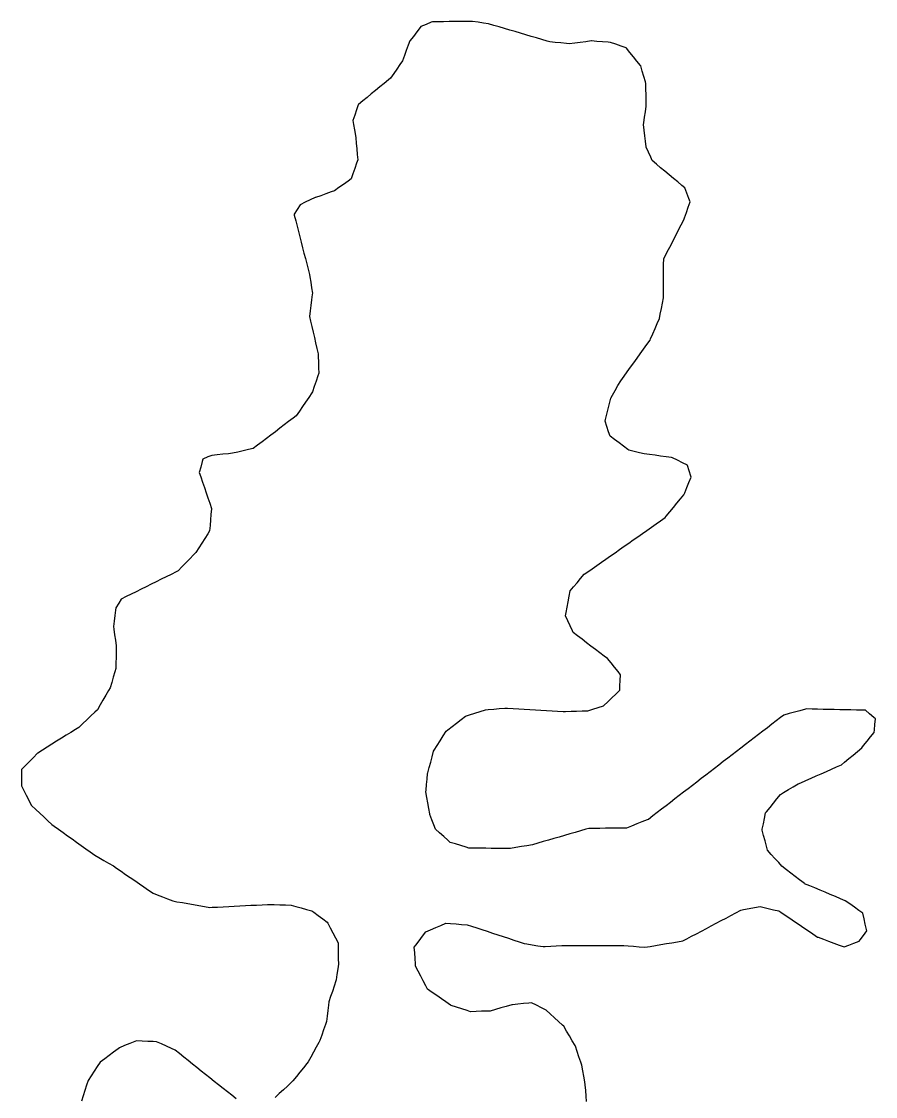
# Model space of a CAD drawing. Header units: millimetres. Extents: x 165 to 2352, y 1753 to 3323.
# Drawn here: x 2198.4 to 2351.8, y 2382 to 2575.2 of the extents above; entities that cross this region are included whole.
import ezdxf

# ---------------------------------------------------------------- set-up
doc = ezdxf.new("R2010")
doc.units = ezdxf.units.MM
doc.layers.add('ALL_ISLANDS', color=7, linetype='Continuous')
doc.layers.add('OUTLINE_ISLAND_02', color=7, linetype='Continuous')

msp = doc.modelspace()

# ---------------------------------------------------------------- linework, layer by layer
at = {"layer": 'ALL_ISLANDS'}
for points in [[(2299.8964, 2381.0888), (2299.8256, 2382.0863), (2299.7547, 2383.0838), (2299.6839, 2384.0813), (2299.5785, 2384.6725), (2299.4029, 2385.657), (2299.2273, 2386.6414), (2299.0517, 2387.6259), (2298.8583, 2388.2074), (2298.5427, 2389.1563), (2298.2271, 2390.1052), (2297.9115, 2391.0541), (2297.8406, 2391.1747), (2297.3338, 2392.0367), (2296.8269, 2392.8988), (2296.32, 2393.7608), (2295.8132, 2394.6228), (2295.5954, 2394.8234), (2294.8599, 2395.5009), (2294.1243, 2396.1783), (2293.3887, 2396.8558), (2292.6532, 2397.5333), (2291.8246, 2397.9535), (2290.9327, 2398.4058), (2290.0408, 2398.858), (2289.5628, 2398.8098), (2288.5679, 2398.7093), (2287.5729, 2398.6088), (2286.578, 2398.5084), (2286.4512, 2398.4719), (2285.4902, 2398.1955), (2284.5292, 2397.9191), (2283.5681, 2397.6426), (2282.6071, 2397.3662), (2282.0446, 2397.349), (2281.0451, 2397.3184), (2280.0455, 2397.2878), (2279.046, 2397.2572), (2278.4606, 2397.4406), (2277.5063, 2397.7397), (2276.5521, 2398.0387), (2275.5979, 2398.3378), (2275.4663, 2398.4287), (2274.6435, 2398.9972), (2273.8208, 2399.5656), (2272.998, 2400.134), (2272.1753, 2400.7024), (2271.3525, 2401.2708), (2271.0336, 2401.8876), (2270.5742, 2402.7758), (2270.1149, 2403.6641), (2269.6555, 2404.5523), (2269.1962, 2405.4406), (2269.1681, 2405.8327), (2269.0968, 2406.8301), (2269.0255, 2407.8276), (2268.9541, 2408.8251), (2269.2448, 2409.213), (2269.8444, 2410.0133), (2270.444, 2410.8136), (2271.0436, 2411.6139), (2271.8762, 2411.9663), (2272.7971, 2412.3561), (2273.718, 2412.7459), (2274.6389, 2413.1357), (2275.466, 2413.0803), (2276.4638, 2413.0135), (2277.4616, 2412.9466), (2278.4593, 2412.8798), (2279.2187, 2412.6304), (2280.1688, 2412.3184), (2281.1188, 2412.0064), (2282.0689, 2411.6944), (2283.019, 2411.3824), (2283.9691, 2411.0704), (2284.9192, 2410.7584), (2285.8692, 2410.4464), (2286.8193, 2410.1344), (2287.7694, 2409.8225), (2288.7195, 2409.5105), (2289.1638, 2409.4364), (2290.1502, 2409.2719), (2291.1365, 2409.1074), (2292.1229, 2408.9429), (2292.4674, 2408.9617), (2293.4659, 2409.0163), (2294.4644, 2409.071), (2295.4629, 2409.1256), (2295.6284, 2409.1262), (2296.6284, 2409.1302), (2297.6283, 2409.1342), (2298.6283, 2409.1382), (2299.6283, 2409.1422), (2300.6283, 2409.1462), (2301.6283, 2409.1502), (2302.6283, 2409.1542), (2303.6283, 2409.1582), (2304.6283, 2409.1622), (2305.6283, 2409.1662), (2306.6283, 2409.1701), (2307.3753, 2409.1039), (2308.3713, 2409.0156), (2309.3674, 2408.9272), (2310.3635, 2408.8389), (2311.3085, 2408.9949), (2312.2951, 2409.1579), (2313.2818, 2409.3209), (2314.2684, 2409.4838), (2315.255, 2409.6468), (2316.2417, 2409.8097), (2317.2283, 2409.9727), (2317.9036, 2410.3317), (2318.7866, 2410.8011), (2319.6696, 2411.2706), (2320.5526, 2411.74), (2321.4355, 2412.2094), (2322.3185, 2412.6789), (2323.2015, 2413.1483), (2324.0844, 2413.6177), (2324.9674, 2414.0871), (2325.8504, 2414.5566), (2326.7334, 2415.026), (2327.6163, 2415.4954), (2328.1253, 2415.5894), (2329.1086, 2415.7711), (2330.092, 2415.9528), (2331.0754, 2416.1344), (2331.5603, 2416.0239), (2332.5353, 2415.8017), (2333.5103, 2415.5795), (2334.4853, 2415.3573), (2334.794, 2415.1488), (2335.6226, 2414.5891), (2336.4513, 2414.0293), (2337.28, 2413.4696), (2338.1086, 2412.9098), (2338.9373, 2412.3501), (2339.7659, 2411.7903), (2340.5946, 2411.2306), (2341.4233, 2410.6708), (2341.5367, 2410.6286), (2342.4738, 2410.2795), (2343.4109, 2409.9304), (2344.348, 2409.5813), (2345.285, 2409.2322), (2346.2221, 2408.8831), (2347.0257, 2409.1967), (2347.9573, 2409.5603), (2348.8889, 2409.9238), (2349.0681, 2410.1627), (2349.6681, 2410.9627), (2350.2681, 2411.7627), (2350.2142, 2412.007), (2349.9986, 2412.9834), (2349.7829, 2413.9599), (2349.5673, 2414.9364), (2348.8481, 2415.45), (2348.0344, 2416.0312), (2347.2206, 2416.6124), (2346.4068, 2417.1936), (2345.5479, 2417.5533), (2344.6255, 2417.9395), (2343.7031, 2418.3257), (2342.7807, 2418.712), (2341.8583, 2419.0982), (2340.9359, 2419.4844), (2340.0135, 2419.8706), (2339.0911, 2420.2569), (2338.988, 2420.3359), (2338.1945, 2420.9444), (2337.4009, 2421.5529), (2336.6074, 2422.1614), (2335.8138, 2422.7699), (2335.0203, 2423.3784), (2334.4288, 2424.0368), (2333.7606, 2424.7807), (2333.0923, 2425.5247), (2332.4241, 2426.2686), (2332.2344, 2426.9702), (2331.9734, 2427.9355), (2331.7123, 2428.9009), (2331.4513, 2429.8662), (2331.4849, 2430.029), (2331.6871, 2431.0083), (2331.8892, 2431.9877), (2332.0914, 2432.967), (2332.2511, 2433.1687), (2332.8719, 2433.9526), (2333.4928, 2434.7365), (2334.1136, 2435.5204), (2334.7345, 2436.3044), (2335.3262, 2436.6528), (2336.1878, 2437.1603), (2337.0495, 2437.6678), (2337.9111, 2438.1753), (2338.4253, 2438.4026), (2339.34, 2438.8068), (2340.2546, 2439.211), (2341.1693, 2439.6153), (2342.0839, 2440.0195), (2342.9986, 2440.4238), (2343.9132, 2440.828), (2344.8279, 2441.2322), (2345.7425, 2441.6365), (2346.2815, 2442.0864), (2347.0492, 2442.7272), (2347.8169, 2443.368), (2348.5846, 2444.0088), (2349.3523, 2444.6497), (2349.6872, 2445.0653), (2350.3146, 2445.844), (2350.9421, 2446.6227), (2351.5695, 2447.4013), (2351.6199, 2447.8818), (2351.7243, 2448.8764), (2351.8287, 2449.8709), (2351.5417, 2450.1142), (2350.779, 2450.7609), (2350.0162, 2451.4076), (2349.4176, 2451.4212), (2348.4178, 2451.444), (2347.4181, 2451.4668), (2346.4183, 2451.4895), (2345.4186, 2451.5123), (2344.4189, 2451.5351), (2343.4191, 2451.5578), (2342.4194, 2451.5806), (2341.4196, 2451.6034), (2340.4199, 2451.6261), (2339.4202, 2451.6489), (2339.2232, 2451.5962), (2338.2572, 2451.3375), (2337.2912, 2451.0789), (2336.3253, 2450.8202), (2335.3593, 2450.5616), (2334.7821, 2450.117), (2333.9899, 2449.5069), (2333.1976, 2448.8967), (2332.4053, 2448.2865), (2331.6131, 2447.6763), (2330.8208, 2447.0661), (2330.0286, 2446.456), (2329.2363, 2445.8458), (2328.444, 2445.2356), (2327.6518, 2444.6254), (2326.8595, 2444.0153), (2326.0672, 2443.4051), (2325.275, 2442.7949), (2324.4827, 2442.1847), (2323.6904, 2441.5745), (2322.8982, 2440.9644), (2322.1059, 2440.3542), (2321.3137, 2439.744), (2320.5214, 2439.1338), (2319.7291, 2438.5236), (2318.9369, 2437.9135), (2318.1446, 2437.3033), (2317.3523, 2436.6931), (2316.5601, 2436.0829), (2315.7678, 2435.4728), (2314.9755, 2434.8626), (2314.1833, 2434.2524), (2313.391, 2433.6422), (2312.5988, 2433.032), (2311.8065, 2432.4219), (2311.0142, 2431.8117), (2310.7989, 2431.726), (2309.8696, 2431.3565), (2308.9404, 2430.987), (2308.0112, 2430.6175), (2307.0819, 2430.248), (2306.3011, 2430.2393), (2305.3011, 2430.2282), (2304.3012, 2430.217), (2303.3013, 2430.2059), (2302.3013, 2430.1947), (2301.3014, 2430.1836), (2300.3014, 2430.1724), (2299.7999, 2430.0274), (2298.8392, 2429.7498), (2297.8785, 2429.4721), (2296.9178, 2429.1944), (2295.9571, 2428.9167), (2294.9965, 2428.6391), (2294.0358, 2428.3614), (2293.0751, 2428.0837), (2292.1144, 2427.8061), (2291.1538, 2427.5284), (2290.1931, 2427.2507), (2290.1836, 2427.2491), (2289.1984, 2427.0777), (2288.2132, 2426.9064), (2287.228, 2426.7351), (2286.2428, 2426.5638), (2285.7792, 2426.5682), (2284.7793, 2426.5778), (2283.7793, 2426.5874), (2282.7794, 2426.597), (2281.7794, 2426.6067), (2280.7795, 2426.6163), (2279.7795, 2426.6259), (2278.7796, 2426.6355), (2278.2598, 2426.7963), (2277.3044, 2427.0917), (2276.3491, 2427.3872), (2275.3937, 2427.6827), (2274.9832, 2428.0495), (2274.2375, 2428.7157), (2273.4917, 2429.3819), (2272.7459, 2430.0481), (2272.4566, 2430.8169), (2272.1044, 2431.7528), (2271.7522, 2432.6887), (2271.7342, 2432.792), (2271.5625, 2433.7772), (2271.3909, 2434.7624), (2271.2192, 2435.7475), (2271.0476, 2436.7327), (2271.0784, 2437.0642), (2271.1711, 2438.0599), (2271.2637, 2439.0556), (2271.3564, 2440.0513), (2271.3899, 2440.1774), (2271.6466, 2441.1438), (2271.9034, 2442.1103), (2272.1602, 2443.0768), (2272.4169, 2444.0433), (2272.5422, 2444.2447), (2273.0703, 2445.0939), (2273.5983, 2445.9432), (2274.1264, 2446.7924), (2274.6545, 2447.6416), (2274.9809, 2447.8951), (2275.7706, 2448.5085), (2276.5604, 2449.1219), (2277.3502, 2449.7353), (2278.14, 2450.3487), (2278.8696, 2450.5864), (2279.8204, 2450.8961), (2280.7713, 2451.2059), (2281.7221, 2451.5156), (2282.2316, 2451.5564), (2283.2284, 2451.6361), (2284.2252, 2451.7159), (2285.2221, 2451.7956), (2285.7274, 2451.7668), (2286.7258, 2451.7098), (2287.7242, 2451.6527), (2288.7226, 2451.5957), (2289.7209, 2451.5387), (2290.7193, 2451.4817), (2291.7177, 2451.4247), (2292.7161, 2451.3676), (2293.7144, 2451.3106), (2294.7128, 2451.2536), (2295.7112, 2451.1966), (2296.125, 2451.2091), (2297.1245, 2451.2394), (2298.1241, 2451.2696), (2299.1236, 2451.2998), (2300.1232, 2451.3301), (2301.0421, 2451.6199), (2301.9958, 2451.9206), (2302.9495, 2452.2214), (2302.986, 2452.2565), (2303.7065, 2452.95), (2304.427, 2453.6434), (2305.1475, 2454.3369), (2305.868, 2455.0303), (2305.9111, 2455.7925), (2305.9674, 2456.7909), (2306.0238, 2457.7893), (2305.5608, 2458.3653), (2304.9343, 2459.1447), (2304.3078, 2459.9241), (2303.6812, 2460.7035), (2303.09, 2461.1502), (2302.2922, 2461.7531), (2301.4944, 2462.356), (2300.6966, 2462.9589), (2299.8987, 2463.5618), (2299.1009, 2464.1647), (2298.3031, 2464.7676), (2297.5053, 2465.3705), (2297.371, 2465.6685), (2296.9603, 2466.5803), (2296.5496, 2467.492), (2296.1388, 2468.4038), (2296.2393, 2468.9604), (2296.4169, 2469.9445), (2296.5945, 2470.9286), (2296.7721, 2471.9127), (2296.9498, 2472.8968), (2297.5362, 2473.5742), (2298.1907, 2474.3303), (2298.8452, 2475.0863), (2299.4997, 2475.8424), (2300.1234, 2476.2798), (2300.9421, 2476.854), (2301.7608, 2477.4282), (2302.5795, 2478.0025), (2303.3982, 2478.5767), (2304.2169, 2479.1509), (2305.0356, 2479.7251), (2305.8543, 2480.2993), (2306.673, 2480.8735), (2307.4917, 2481.4477), (2308.3104, 2482.0219), (2309.1291, 2482.5962), (2309.9478, 2483.1704), (2310.7665, 2483.7446), (2311.5852, 2484.3188), (2312.404, 2484.893), (2313.2227, 2485.4672), (2314.0414, 2486.0414), (2314.2387, 2486.2829), (2314.8715, 2487.0572), (2315.5043, 2487.8315), (2316.1372, 2488.6058), (2316.77, 2489.38), (2317.4028, 2490.1543), (2317.5458, 2490.5044), (2317.9241, 2491.4301), (2318.3023, 2492.3558), (2318.6805, 2493.2816), (2318.617, 2493.5018), (2318.3398, 2494.4626), (2318.0627, 2495.4235), (2318.0278, 2495.4412), (2317.137, 2495.8955), (2316.2461, 2496.3497), (2315.3552, 2496.804), (2315.199, 2496.8252), (2314.2081, 2496.9599), (2313.2172, 2497.0946), (2312.2263, 2497.2293), (2311.2354, 2497.364), (2310.2445, 2497.4987), (2309.4445, 2497.6942), (2308.4731, 2497.9315), (2307.5017, 2498.1689), (2307.352, 2498.2784), (2306.5449, 2498.8688), (2305.7378, 2499.4592), (2304.9307, 2500.0496), (2304.1236, 2500.6401), (2303.8547, 2501.4728), (2303.5474, 2502.4244), (2303.2401, 2503.376), (2303.3038, 2503.6358), (2303.5421, 2504.607), (2303.7803, 2505.5782), (2304.0185, 2506.5494), (2304.2568, 2507.5206), (2304.5435, 2508.0152), (2305.045, 2508.8804), (2305.5464, 2509.7456), (2306.0479, 2510.6107), (2306.0561, 2510.6221), (2306.6409, 2511.4332), (2307.2258, 2512.2444), (2307.8106, 2513.0555), (2308.3955, 2513.8667), (2308.9803, 2514.6778), (2309.5651, 2515.489), (2310.15, 2516.3001), (2310.7348, 2517.1113), (2311.3197, 2517.9224), (2311.4244, 2518.166), (2311.8195, 2519.0847), (2312.2146, 2520.0033), (2312.6097, 2520.9219), (2313.0048, 2521.8406), (2313.1598, 2522.6015), (2313.3593, 2523.5813), (2313.5589, 2524.5612), (2313.7584, 2525.5411), (2313.7593, 2526.5085), (2313.7602, 2527.5085), (2313.7612, 2528.5085), (2313.7621, 2529.5085), (2313.763, 2530.5085), (2313.7639, 2531.5085), (2313.7648, 2532.5085), (2314.1677, 2533.2915), (2314.6251, 2534.1807), (2315.0826, 2535.07), (2315.5401, 2535.9592), (2315.9975, 2536.8484), (2316.455, 2537.7377), (2316.9124, 2538.6269), (2317.3699, 2539.5161), (2317.517, 2539.9256), (2317.855, 2540.8667), (2318.193, 2541.8079), (2318.531, 2542.749), (2318.2859, 2543.3928), (2317.9301, 2544.3273), (2317.5743, 2545.2619), (2317.0538, 2545.6988), (2316.2878, 2546.3416), (2315.5218, 2546.9845), (2314.7559, 2547.6274), (2313.9899, 2548.2702), (2313.2239, 2548.9131), (2312.4579, 2549.556), (2311.6919, 2550.1988), (2311.4325, 2550.7799), (2311.0248, 2551.6931), (2310.6171, 2552.6062), (2310.6091, 2552.6751), (2310.4938, 2553.6684), (2310.3784, 2554.6617), (2310.263, 2555.6551), (2310.1476, 2556.6484), (2310.1931, 2556.9699), (2310.3332, 2557.96), (2310.4733, 2558.9502), (2310.6134, 2559.9403), (2310.6127, 2560.025), (2310.6043, 2561.025), (2310.596, 2562.025), (2310.5876, 2563.0249), (2310.5793, 2564.0249), (2310.4909, 2564.3274), (2310.2105, 2565.2872), (2309.9301, 2566.2471), (2309.6497, 2567.207), (2309.5856, 2567.2861), (2308.9562, 2568.0631), (2308.3267, 2568.8402), (2307.6972, 2569.6172), (2307.0678, 2570.3942), (2307.0462, 2570.4208), (2306.1024, 2570.7512), (2305.1585, 2571.0816), (2304.2147, 2571.412), (2303.7751, 2571.4473), (2302.7784, 2571.5273), (2301.7816, 2571.6073), (2300.7848, 2571.6874), (2300.7493, 2571.6827), (2299.758, 2571.5513), (2298.7667, 2571.4199), (2297.7753, 2571.2885), (2296.784, 2571.1572), (2296.279, 2571.2124), (2295.285, 2571.3213), (2294.2909, 2571.4301), (2293.2969, 2571.5389), (2292.8467, 2571.6705), (2291.8869, 2571.9512), (2290.9271, 2572.2319), (2289.9673, 2572.5126), (2289.0075, 2572.7933), (2288.0477, 2573.074), (2287.0879, 2573.3546), (2286.1281, 2573.6353), (2285.1683, 2573.916), (2284.2085, 2574.1967), (2283.2487, 2574.4774), (2282.2889, 2574.7581), (2281.4047, 2574.8881), (2280.4153, 2575.0336), (2279.426, 2575.1791), (2279.2005, 2575.1775), (2278.2005, 2575.1706), (2277.2005, 2575.1637), (2276.2006, 2575.1568), (2275.2006, 2575.1499), (2274.2006, 2575.143), (2273.2006, 2575.1361), (2272.2007, 2575.1292), (2271.9832, 2575.0368), (2271.0629, 2574.6457), (2270.1426, 2574.2545), (2270.0098, 2574.0837), (2269.3963, 2573.294), (2268.7827, 2572.5043), (2268.1692, 2571.7147), (2267.8696, 2570.9186), (2267.5173, 2569.9827), (2267.165, 2569.0468), (2266.8127, 2568.1109), (2266.3759, 2567.4694), (2265.813, 2566.6429), (2265.2502, 2565.8163), (2264.6873, 2564.9898), (2264.3323, 2564.7002), (2263.5574, 2564.068), (2262.7826, 2563.4359), (2262.0077, 2562.8037), (2261.2329, 2562.1716), (2260.458, 2561.5394), (2259.6832, 2560.9073), (2258.9083, 2560.2752), (2258.894, 2560.2337), (2258.5682, 2559.2883), (2258.2423, 2558.3429), (2257.9165, 2557.3975), (2258.0471, 2556.6696), (2258.2238, 2555.6854), (2258.4005, 2554.7011), (2258.4387, 2554.2853), (2258.5303, 2553.2895), (2258.6218, 2552.2937), (2258.7134, 2551.2979), (2258.8049, 2550.3021), (2258.5981, 2549.7124), (2258.2671, 2548.7688), (2257.9361, 2547.8252), (2257.6051, 2546.8815), (2257.0584, 2546.4959), (2256.2411, 2545.9196), (2255.4239, 2545.3433), (2254.6067, 2544.767), (2254.0139, 2544.554), (2253.0728, 2544.2159), (2252.1317, 2543.8777), (2251.1906, 2543.5396), (2251.168, 2543.5291), (2250.261, 2543.1081), (2249.3539, 2542.687), (2248.4469, 2542.266), (2248.4199, 2542.2235), (2247.884, 2541.3793), (2247.3481, 2540.535), (2247.395, 2540.3517), (2247.6428, 2539.3829), (2247.8906, 2538.4141), (2248.1384, 2537.4453), (2248.3863, 2536.4765), (2248.6341, 2535.5077), (2248.8819, 2534.5389), (2249.1297, 2533.57), (2249.3775, 2532.6012), (2249.6253, 2531.6324), (2249.8731, 2530.6636), (2250.121, 2529.6948), (2250.1817, 2529.3131), (2250.3389, 2528.3255), (2250.496, 2527.3379), (2250.6531, 2526.3503), (2250.6262, 2526.1391), (2250.4999, 2525.1471), (2250.3736, 2524.1551), (2250.2473, 2523.1631), (2250.1209, 2522.1711), (2250.3182, 2521.3199), (2250.5439, 2520.3457), (2250.7697, 2519.3715), (2250.9954, 2518.3973), (2251.2211, 2517.4231), (2251.4469, 2516.4489), (2251.6726, 2515.4748), (2251.6867, 2514.9714), (2251.7146, 2513.9718), (2251.7425, 2512.9721), (2251.7705, 2511.9725), (2251.6168, 2511.5061), (2251.304, 2510.5563), (2250.9911, 2509.6065), (2250.6782, 2508.6568), (2250.543, 2508.4564), (2249.9837, 2507.6274), (2249.4243, 2506.7985), (2248.865, 2505.9695), (2248.3057, 2505.1406), (2247.7464, 2504.3116), (2247.1777, 2503.8827), (2246.3793, 2503.2805), (2245.5809, 2502.6783), (2244.7826, 2502.0761), (2243.9842, 2501.474), (2243.1859, 2500.8718), (2242.3875, 2500.2696), (2241.5892, 2499.6674), (2240.7908, 2499.0652), (2239.9924, 2498.463), (2239.1819, 2498.2723), (2238.2085, 2498.0432), (2237.2351, 2497.8141), (2236.2617, 2497.585), (2235.5387, 2497.5123), (2234.5437, 2497.4122), (2233.5487, 2497.3122), (2232.5537, 2497.2121), (2231.8647, 2496.9283), (2230.94, 2496.5474), (2230.8224, 2496.0893), (2230.5737, 2495.1207), (2230.325, 2494.1521), (2230.5919, 2493.3579), (2230.9103, 2492.4099), (2231.2288, 2491.462), (2231.5473, 2490.5141), (2231.8657, 2489.5661), (2232.1842, 2488.6182), (2232.5026, 2487.6703), (2232.4982, 2487.6176), (2232.4149, 2486.621), (2232.3315, 2485.6245), (2232.2481, 2484.628), (2232.1647, 2483.6315), (2231.8347, 2483.1158), (2231.2956, 2482.2735), (2230.7566, 2481.4313), (2230.2175, 2480.589), (2229.6784, 2479.7468), (2229.2849, 2479.3388), (2228.5906, 2478.6192), (2227.8963, 2477.8995), (2227.202, 2477.1798), (2226.5077, 2476.4601), (2226.1568, 2476.2855), (2225.2615, 2475.8401), (2224.3662, 2475.3946), (2223.4709, 2474.9492), (2222.5756, 2474.5037), (2221.6803, 2474.0583), (2220.7849, 2473.6128), (2219.8896, 2473.1674), (2218.9943, 2472.722), (2218.099, 2472.2765), (2217.2037, 2471.8311), (2216.3084, 2471.3856), (2215.8552, 2470.6648), (2215.323, 2469.8182), (2215.2736, 2469.429), (2215.1478, 2468.437), (2215.0219, 2467.4449), (2214.8961, 2466.4529), (2214.9631, 2465.9701), (2215.1008, 2464.9797), (2215.2384, 2463.9892), (2215.376, 2462.9987), (2215.3754, 2462.9251), (2215.3663, 2461.9251), (2215.3571, 2460.9251), (2215.348, 2459.9252), (2215.3389, 2458.9252), (2215.157, 2458.3236), (2214.8675, 2457.3664), (2214.578, 2456.4093), (2214.2885, 2455.4521), (2214.0105, 2454.9714), (2213.5099, 2454.1058), (2213.0092, 2453.2401), (2212.5086, 2452.3744), (2212.008, 2451.5087), (2211.5717, 2451.0957), (2210.8454, 2450.4083), (2210.1192, 2449.7209), (2209.3929, 2449.0335), (2208.6667, 2448.346), (2208.0733, 2447.9746), (2207.2256, 2447.4441), (2206.378, 2446.9136), (2205.5303, 2446.3831), (2204.6826, 2445.8525), (2203.835, 2445.322), (2202.9873, 2444.7915), (2202.1396, 2444.2609), (2201.292, 2443.7304), (2201.2011, 2443.6377), (2200.5012, 2442.9234), (2199.8013, 2442.2092), (2199.1014, 2441.4949), (2198.4015, 2440.7807), (2198.3919, 2439.8248), (2198.3818, 2438.8249), (2198.3717, 2437.8249), (2198.7795, 2437.0218), (2199.2322, 2436.1302), (2199.685, 2435.2385), (2200.1378, 2434.3469), (2200.1961, 2434.2923), (2200.9266, 2433.6095), (2201.6571, 2432.9266), (2202.3876, 2432.2437), (2203.1181, 2431.5608), (2203.8487, 2430.8779), (2204.2154, 2430.6151), (2205.0284, 2430.0327), (2205.8413, 2429.4503), (2206.6542, 2428.868), (2207.4671, 2428.2856), (2208.28, 2427.7032), (2209.093, 2427.1208), (2209.9059, 2426.5385), (2210.7188, 2425.9561), (2211.5317, 2425.3737), (2212.2827, 2424.9413), (2213.1494, 2424.4424), (2214.016, 2423.9434), (2214.8827, 2423.4445), (2215.4362, 2423.0648), (2216.2608, 2422.4991), (2217.0854, 2421.9333), (2217.91, 2421.3676), (2218.7346, 2420.8019), (2219.5592, 2420.2362), (2220.3838, 2419.6705), (2221.2084, 2419.1048), (2222.033, 2418.5391), (2222.7493, 2418.2551), (2223.6789, 2417.8865), (2224.6085, 2417.518), (2225.5381, 2417.1494), (2226.2993, 2417.0174), (2227.2846, 2416.8466), (2228.2699, 2416.6758), (2229.2552, 2416.505), (2230.2405, 2416.3342), (2231.2258, 2416.1634), (2232.2111, 2415.9926), (2232.6087, 2416.0128), (2233.6074, 2416.0637), (2234.6061, 2416.1145), (2235.6048, 2416.1654), (2236.6035, 2416.2163), (2237.6022, 2416.2671), (2238.6009, 2416.318), (2239.5996, 2416.3689), (2240.5983, 2416.4197), (2241.597, 2416.4706), (2242.5957, 2416.5215), (2242.8041, 2416.5153), (2243.8036, 2416.4857), (2244.8032, 2416.4562), (2245.8028, 2416.4266), (2246.8023, 2416.397), (2247.6595, 2416.1625), (2248.6241, 2415.8987), (2249.5887, 2415.6348), (2250.5532, 2415.371), (2250.8918, 2415.1227), (2251.6981, 2414.5313), (2252.5045, 2413.9399), (2253.3109, 2413.3485), (2253.3963, 2413.1845), (2253.8583, 2412.2977), (2254.3203, 2411.4108), (2254.7823, 2410.5239), (2255.2443, 2409.637), (2255.2588, 2408.7838), (2255.2757, 2407.7839), (2255.2927, 2406.7841), (2255.3097, 2405.7842), (2255.1932, 2404.9326), (2255.0577, 2403.9418), (2254.9222, 2402.9511), (2254.8723, 2402.8016), (2254.5553, 2401.8532), (2254.2383, 2400.9048), (2253.9213, 2399.9563), (2253.6043, 2399.0079), (2253.5375, 2398.4536), (2253.4177, 2397.4608), (2253.298, 2396.468), (2253.1782, 2395.4752), (2252.9836, 2394.9249), (2252.6502, 2393.9821), (2252.3168, 2393.0393), (2251.9834, 2392.0965), (2251.7921, 2391.741), (2251.3181, 2390.8605), (2250.8441, 2389.9799), (2250.3701, 2389.0994), (2249.896, 2388.2189), (2249.6589, 2387.9248), (2249.0312, 2387.1463), (2248.4035, 2386.3678), (2247.7758, 2385.5894), (2247.1481, 2384.8109), (2246.8855, 2384.5666), (2246.1533, 2383.8856), (2245.4211, 2383.2045), (2244.6889, 2382.5234), (2243.9566, 2381.8423)], [(2236.9264, 2381.6044), (2236.1449, 2382.2283), (2235.3634, 2382.8522), (2234.5818, 2383.476), (2233.8003, 2384.0999), (2233.0188, 2384.7238), (2232.2372, 2385.3476), (2231.4557, 2385.9715), (2230.6742, 2386.5954), (2229.8927, 2387.2192), (2229.1111, 2387.8431), (2228.3296, 2388.467), (2227.5481, 2389.0909), (2226.7665, 2389.7147), (2225.985, 2390.3386), (2225.3483, 2390.6262), (2224.4369, 2391.0379), (2223.5256, 2391.4495), (2222.6143, 2391.8612), (2222.0449, 2391.8849), (2221.0457, 2391.9265), (2220.0466, 2391.968), (2219.0475, 2392.0096), (2218.7588, 2391.8943), (2217.8302, 2391.5233), (2216.9016, 2391.1523), (2215.9729, 2390.7812), (2215.7216, 2390.5937), (2214.9201, 2389.9957), (2214.1186, 2389.3977), (2213.3171, 2388.7996), (2212.5156, 2388.2016), (2211.9918, 2387.4024), (2211.4437, 2386.5661), (2210.8955, 2385.7297), (2210.3474, 2384.8933), (2210.0696, 2384.0297), (2209.7633, 2383.0778), (2209.4571, 2382.1258), (2209.1509, 2381.1739)]]:
    msp.add_lwpolyline(points, dxfattribs=at)
at = {"layer": 'OUTLINE_ISLAND_02'}
for points in [[(2299.8964, 2381.0888), (2299.8256, 2382.0863), (2299.7547, 2383.0838), (2299.6839, 2384.0813), (2299.5785, 2384.6725), (2299.4029, 2385.657), (2299.2273, 2386.6414), (2299.0517, 2387.6259), (2298.8583, 2388.2074), (2298.5427, 2389.1563), (2298.2271, 2390.1052), (2297.9115, 2391.0541), (2297.8406, 2391.1747), (2297.3338, 2392.0367), (2296.8269, 2392.8988), (2296.32, 2393.7608), (2295.8132, 2394.6228), (2295.5954, 2394.8234), (2294.8599, 2395.5009), (2294.1243, 2396.1783), (2293.3887, 2396.8558), (2292.6532, 2397.5333), (2291.8246, 2397.9535), (2290.9327, 2398.4058), (2290.0408, 2398.858), (2289.5628, 2398.8098), (2288.5679, 2398.7093), (2287.5729, 2398.6088), (2286.578, 2398.5084), (2286.4512, 2398.4719), (2285.4902, 2398.1955), (2284.5292, 2397.9191), (2283.5681, 2397.6426), (2282.6071, 2397.3662), (2282.0446, 2397.349), (2281.0451, 2397.3184), (2280.0455, 2397.2878), (2279.046, 2397.2572), (2278.4606, 2397.4406), (2277.5063, 2397.7397), (2276.5521, 2398.0387), (2275.5979, 2398.3378), (2275.4663, 2398.4287), (2274.6435, 2398.9972), (2273.8208, 2399.5656), (2272.998, 2400.134), (2272.1753, 2400.7024), (2271.3525, 2401.2708), (2271.0336, 2401.8876), (2270.5742, 2402.7758), (2270.1149, 2403.6641), (2269.6555, 2404.5523), (2269.1962, 2405.4406), (2269.1681, 2405.8327), (2269.0968, 2406.8301), (2269.0255, 2407.8276), (2268.9541, 2408.8251), (2269.2448, 2409.213), (2269.8444, 2410.0133), (2270.444, 2410.8136), (2271.0436, 2411.6139), (2271.8762, 2411.9663), (2272.7971, 2412.3561), (2273.718, 2412.7459), (2274.6389, 2413.1357), (2275.466, 2413.0803), (2276.4638, 2413.0135), (2277.4616, 2412.9466), (2278.4593, 2412.8798), (2279.2187, 2412.6304), (2280.1688, 2412.3184), (2281.1188, 2412.0064), (2282.0689, 2411.6944), (2283.019, 2411.3824), (2283.9691, 2411.0704), (2284.9192, 2410.7584), (2285.8692, 2410.4464), (2286.8193, 2410.1344), (2287.7694, 2409.8225), (2288.7195, 2409.5105), (2289.1638, 2409.4364), (2290.1502, 2409.2719), (2291.1365, 2409.1074), (2292.1229, 2408.9429), (2292.4674, 2408.9617), (2293.4659, 2409.0163), (2294.4644, 2409.071), (2295.4629, 2409.1256), (2295.6284, 2409.1262), (2296.6284, 2409.1302), (2297.6283, 2409.1342), (2298.6283, 2409.1382), (2299.6283, 2409.1422), (2300.6283, 2409.1462), (2301.6283, 2409.1502), (2302.6283, 2409.1542), (2303.6283, 2409.1582), (2304.6283, 2409.1622), (2305.6283, 2409.1662), (2306.6283, 2409.1701), (2307.3753, 2409.1039), (2308.3713, 2409.0156), (2309.3674, 2408.9272), (2310.3635, 2408.8389), (2311.3085, 2408.9949), (2312.2951, 2409.1579), (2313.2818, 2409.3209), (2314.2684, 2409.4838), (2315.255, 2409.6468), (2316.2417, 2409.8097), (2317.2283, 2409.9727), (2317.9036, 2410.3317), (2318.7866, 2410.8011), (2319.6696, 2411.2706), (2320.5526, 2411.74), (2321.4355, 2412.2094), (2322.3185, 2412.6789), (2323.2015, 2413.1483), (2324.0844, 2413.6177), (2324.9674, 2414.0871), (2325.8504, 2414.5566), (2326.7334, 2415.026), (2327.6163, 2415.4954), (2328.1253, 2415.5894), (2329.1086, 2415.7711), (2330.092, 2415.9528), (2331.0754, 2416.1344), (2331.5603, 2416.0239), (2332.5353, 2415.8017), (2333.5103, 2415.5795), (2334.4853, 2415.3573), (2334.794, 2415.1488), (2335.6226, 2414.5891), (2336.4513, 2414.0293), (2337.28, 2413.4696), (2338.1086, 2412.9098), (2338.9373, 2412.3501), (2339.7659, 2411.7903), (2340.5946, 2411.2306), (2341.4233, 2410.6708), (2341.5367, 2410.6286), (2342.4738, 2410.2795), (2343.4109, 2409.9304), (2344.348, 2409.5813), (2345.285, 2409.2322), (2346.2221, 2408.8831), (2347.0257, 2409.1967), (2347.9573, 2409.5603), (2348.8889, 2409.9238), (2349.0681, 2410.1627), (2349.6681, 2410.9627), (2350.2681, 2411.7627), (2350.2142, 2412.007), (2349.9986, 2412.9834), (2349.7829, 2413.9599), (2349.5673, 2414.9364), (2348.8481, 2415.45), (2348.0344, 2416.0312), (2347.2206, 2416.6124), (2346.4068, 2417.1936), (2345.5479, 2417.5533), (2344.6255, 2417.9395), (2343.7031, 2418.3257), (2342.7807, 2418.712), (2341.8583, 2419.0982), (2340.9359, 2419.4844), (2340.0135, 2419.8706), (2339.0911, 2420.2569), (2338.988, 2420.3359), (2338.1945, 2420.9444), (2337.4009, 2421.5529), (2336.6074, 2422.1614), (2335.8138, 2422.7699), (2335.0203, 2423.3784), (2334.4288, 2424.0368), (2333.7606, 2424.7807), (2333.0923, 2425.5247), (2332.4241, 2426.2686), (2332.2344, 2426.9702), (2331.9734, 2427.9355), (2331.7123, 2428.9009), (2331.4513, 2429.8662), (2331.4849, 2430.029), (2331.6871, 2431.0083), (2331.8892, 2431.9877), (2332.0914, 2432.967), (2332.2511, 2433.1687), (2332.8719, 2433.9526), (2333.4928, 2434.7365), (2334.1136, 2435.5204), (2334.7345, 2436.3044), (2335.3262, 2436.6528), (2336.1878, 2437.1603), (2337.0495, 2437.6678), (2337.9111, 2438.1753), (2338.4253, 2438.4026), (2339.34, 2438.8068), (2340.2546, 2439.211), (2341.1693, 2439.6153), (2342.0839, 2440.0195), (2342.9986, 2440.4238), (2343.9132, 2440.828), (2344.8279, 2441.2322), (2345.7425, 2441.6365), (2346.2815, 2442.0864), (2347.0492, 2442.7272), (2347.8169, 2443.368), (2348.5846, 2444.0088), (2349.3523, 2444.6497), (2349.6872, 2445.0653), (2350.3146, 2445.844), (2350.9421, 2446.6227), (2351.5695, 2447.4013), (2351.6199, 2447.8818), (2351.7243, 2448.8764), (2351.8287, 2449.8709), (2351.5417, 2450.1142), (2350.779, 2450.7609), (2350.0162, 2451.4076), (2349.4176, 2451.4212), (2348.4178, 2451.444), (2347.4181, 2451.4668), (2346.4183, 2451.4895), (2345.4186, 2451.5123), (2344.4189, 2451.5351), (2343.4191, 2451.5578), (2342.4194, 2451.5806), (2341.4196, 2451.6034), (2340.4199, 2451.6261), (2339.4202, 2451.6489), (2339.2232, 2451.5962), (2338.2572, 2451.3375), (2337.2912, 2451.0789), (2336.3253, 2450.8202), (2335.3593, 2450.5616), (2334.7821, 2450.117), (2333.9899, 2449.5069), (2333.1976, 2448.8967), (2332.4053, 2448.2865), (2331.6131, 2447.6763), (2330.8208, 2447.0661), (2330.0286, 2446.456), (2329.2363, 2445.8458), (2328.444, 2445.2356), (2327.6518, 2444.6254), (2326.8595, 2444.0153), (2326.0672, 2443.4051), (2325.275, 2442.7949), (2324.4827, 2442.1847), (2323.6904, 2441.5745), (2322.8982, 2440.9644), (2322.1059, 2440.3542), (2321.3137, 2439.744), (2320.5214, 2439.1338), (2319.7291, 2438.5236), (2318.9369, 2437.9135), (2318.1446, 2437.3033), (2317.3523, 2436.6931), (2316.5601, 2436.0829), (2315.7678, 2435.4728), (2314.9755, 2434.8626), (2314.1833, 2434.2524), (2313.391, 2433.6422), (2312.5988, 2433.032), (2311.8065, 2432.4219), (2311.0142, 2431.8117), (2310.7989, 2431.726), (2309.8696, 2431.3565), (2308.9404, 2430.987), (2308.0112, 2430.6175), (2307.0819, 2430.248), (2306.3011, 2430.2393), (2305.3011, 2430.2282), (2304.3012, 2430.217), (2303.3013, 2430.2059), (2302.3013, 2430.1947), (2301.3014, 2430.1836), (2300.3014, 2430.1724), (2299.7999, 2430.0274), (2298.8392, 2429.7498), (2297.8785, 2429.4721), (2296.9178, 2429.1944), (2295.9571, 2428.9167), (2294.9965, 2428.6391), (2294.0358, 2428.3614), (2293.0751, 2428.0837), (2292.1144, 2427.8061), (2291.1538, 2427.5284), (2290.1931, 2427.2507), (2290.1836, 2427.2491), (2289.1984, 2427.0777), (2288.2132, 2426.9064), (2287.228, 2426.7351), (2286.2428, 2426.5638), (2285.7792, 2426.5682), (2284.7793, 2426.5778), (2283.7793, 2426.5874), (2282.7794, 2426.597), (2281.7794, 2426.6067), (2280.7795, 2426.6163), (2279.7795, 2426.6259), (2278.7796, 2426.6355), (2278.2598, 2426.7963), (2277.3044, 2427.0917), (2276.3491, 2427.3872), (2275.3937, 2427.6827), (2274.9832, 2428.0495), (2274.2375, 2428.7157), (2273.4917, 2429.3819), (2272.7459, 2430.0481), (2272.4566, 2430.8169), (2272.1044, 2431.7528), (2271.7522, 2432.6887), (2271.7342, 2432.792), (2271.5625, 2433.7772), (2271.3909, 2434.7624), (2271.2192, 2435.7475), (2271.0476, 2436.7327), (2271.0784, 2437.0642), (2271.1711, 2438.0599), (2271.2637, 2439.0556), (2271.3564, 2440.0513), (2271.3899, 2440.1774), (2271.6466, 2441.1438), (2271.9034, 2442.1103), (2272.1602, 2443.0768), (2272.4169, 2444.0433), (2272.5422, 2444.2447), (2273.0703, 2445.0939), (2273.5983, 2445.9432), (2274.1264, 2446.7924), (2274.6545, 2447.6416), (2274.9809, 2447.8951), (2275.7706, 2448.5085), (2276.5604, 2449.1219), (2277.3502, 2449.7353), (2278.14, 2450.3487), (2278.8696, 2450.5864), (2279.8204, 2450.8961), (2280.7713, 2451.2059), (2281.7221, 2451.5156), (2282.2316, 2451.5564), (2283.2284, 2451.6361), (2284.2252, 2451.7159), (2285.2221, 2451.7956), (2285.7274, 2451.7668), (2286.7258, 2451.7098), (2287.7242, 2451.6527), (2288.7226, 2451.5957), (2289.7209, 2451.5387), (2290.7193, 2451.4817), (2291.7177, 2451.4247), (2292.7161, 2451.3676), (2293.7144, 2451.3106), (2294.7128, 2451.2536), (2295.7112, 2451.1966), (2296.125, 2451.2091), (2297.1245, 2451.2394), (2298.1241, 2451.2696), (2299.1236, 2451.2998), (2300.1232, 2451.3301), (2301.0421, 2451.6199), (2301.9958, 2451.9206), (2302.9495, 2452.2214), (2302.986, 2452.2565), (2303.7065, 2452.95), (2304.427, 2453.6434), (2305.1475, 2454.3369), (2305.868, 2455.0303), (2305.9111, 2455.7925), (2305.9674, 2456.7909), (2306.0238, 2457.7893), (2305.5608, 2458.3653), (2304.9343, 2459.1447), (2304.3078, 2459.9241), (2303.6812, 2460.7035), (2303.09, 2461.1502), (2302.2922, 2461.7531), (2301.4944, 2462.356), (2300.6966, 2462.9589), (2299.8987, 2463.5618), (2299.1009, 2464.1647), (2298.3031, 2464.7676), (2297.5053, 2465.3705), (2297.371, 2465.6685), (2296.9603, 2466.5803), (2296.5496, 2467.492), (2296.1388, 2468.4038), (2296.2393, 2468.9604), (2296.4169, 2469.9445), (2296.5945, 2470.9286), (2296.7721, 2471.9127), (2296.9498, 2472.8968), (2297.5362, 2473.5742), (2298.1907, 2474.3303), (2298.8452, 2475.0863), (2299.4997, 2475.8424), (2300.1234, 2476.2798), (2300.9421, 2476.854), (2301.7608, 2477.4282), (2302.5795, 2478.0025), (2303.3982, 2478.5767), (2304.2169, 2479.1509), (2305.0356, 2479.7251), (2305.8543, 2480.2993), (2306.673, 2480.8735), (2307.4917, 2481.4477), (2308.3104, 2482.0219), (2309.1291, 2482.5962), (2309.9478, 2483.1704), (2310.7665, 2483.7446), (2311.5852, 2484.3188), (2312.404, 2484.893), (2313.2227, 2485.4672), (2314.0414, 2486.0414), (2314.2387, 2486.2829), (2314.8715, 2487.0572), (2315.5043, 2487.8315), (2316.1372, 2488.6058), (2316.77, 2489.38), (2317.4028, 2490.1543), (2317.5458, 2490.5044), (2317.9241, 2491.4301), (2318.3023, 2492.3558), (2318.6805, 2493.2816), (2318.617, 2493.5018), (2318.3398, 2494.4626), (2318.0627, 2495.4235), (2318.0278, 2495.4412), (2317.137, 2495.8955), (2316.2461, 2496.3497), (2315.3552, 2496.804), (2315.199, 2496.8252), (2314.2081, 2496.9599), (2313.2172, 2497.0946), (2312.2263, 2497.2293), (2311.2354, 2497.364), (2310.2445, 2497.4987), (2309.4445, 2497.6942), (2308.4731, 2497.9315), (2307.5017, 2498.1689), (2307.352, 2498.2784), (2306.5449, 2498.8688), (2305.7378, 2499.4592), (2304.9307, 2500.0496), (2304.1236, 2500.6401), (2303.8547, 2501.4728), (2303.5474, 2502.4244), (2303.2401, 2503.376), (2303.3038, 2503.6358), (2303.5421, 2504.607), (2303.7803, 2505.5782), (2304.0185, 2506.5494), (2304.2568, 2507.5206), (2304.5435, 2508.0152), (2305.045, 2508.8804), (2305.5464, 2509.7456), (2306.0479, 2510.6107), (2306.0561, 2510.6221), (2306.6409, 2511.4332), (2307.2258, 2512.2444), (2307.8106, 2513.0555), (2308.3955, 2513.8667), (2308.9803, 2514.6778), (2309.5651, 2515.489), (2310.15, 2516.3001), (2310.7348, 2517.1113), (2311.3197, 2517.9224), (2311.4244, 2518.166), (2311.8195, 2519.0847), (2312.2146, 2520.0033), (2312.6097, 2520.9219), (2313.0048, 2521.8406), (2313.1598, 2522.6015), (2313.3593, 2523.5813), (2313.5589, 2524.5612), (2313.7584, 2525.5411), (2313.7593, 2526.5085), (2313.7602, 2527.5085), (2313.7612, 2528.5085), (2313.7621, 2529.5085), (2313.763, 2530.5085), (2313.7639, 2531.5085), (2313.7648, 2532.5085), (2314.1677, 2533.2915), (2314.6251, 2534.1807), (2315.0826, 2535.07), (2315.5401, 2535.9592), (2315.9975, 2536.8484), (2316.455, 2537.7377), (2316.9124, 2538.6269), (2317.3699, 2539.5161), (2317.517, 2539.9256), (2317.855, 2540.8667), (2318.193, 2541.8079), (2318.531, 2542.749), (2318.2859, 2543.3928), (2317.9301, 2544.3273), (2317.5743, 2545.2619), (2317.0538, 2545.6988), (2316.2878, 2546.3416), (2315.5218, 2546.9845), (2314.7559, 2547.6274), (2313.9899, 2548.2702), (2313.2239, 2548.9131), (2312.4579, 2549.556), (2311.6919, 2550.1988), (2311.4325, 2550.7799), (2311.0248, 2551.6931), (2310.6171, 2552.6062), (2310.6091, 2552.6751), (2310.4938, 2553.6684), (2310.3784, 2554.6617), (2310.263, 2555.6551), (2310.1476, 2556.6484), (2310.1931, 2556.9699), (2310.3332, 2557.96), (2310.4733, 2558.9502), (2310.6134, 2559.9403), (2310.6127, 2560.025), (2310.6043, 2561.025), (2310.596, 2562.025), (2310.5876, 2563.0249), (2310.5793, 2564.0249), (2310.4909, 2564.3274), (2310.2105, 2565.2872), (2309.9301, 2566.2471), (2309.6497, 2567.207), (2309.5856, 2567.2861), (2308.9562, 2568.0631), (2308.3267, 2568.8402), (2307.6972, 2569.6172), (2307.0678, 2570.3942), (2307.0462, 2570.4208), (2306.1024, 2570.7512), (2305.1585, 2571.0816), (2304.2147, 2571.412), (2303.7751, 2571.4473), (2302.7784, 2571.5273), (2301.7816, 2571.6073), (2300.7848, 2571.6874), (2300.7493, 2571.6827), (2299.758, 2571.5513), (2298.7667, 2571.4199), (2297.7753, 2571.2885), (2296.784, 2571.1572), (2296.279, 2571.2124), (2295.285, 2571.3213), (2294.2909, 2571.4301), (2293.2969, 2571.5389), (2292.8467, 2571.6705), (2291.8869, 2571.9512), (2290.9271, 2572.2319), (2289.9673, 2572.5126), (2289.0075, 2572.7933), (2288.0477, 2573.074), (2287.0879, 2573.3546), (2286.1281, 2573.6353), (2285.1683, 2573.916), (2284.2085, 2574.1967), (2283.2487, 2574.4774), (2282.2889, 2574.7581), (2281.4047, 2574.8881), (2280.4153, 2575.0336), (2279.426, 2575.1791), (2279.2005, 2575.1775), (2278.2005, 2575.1706), (2277.2005, 2575.1637), (2276.2006, 2575.1568), (2275.2006, 2575.1499), (2274.2006, 2575.143), (2273.2006, 2575.1361), (2272.2007, 2575.1292), (2271.9832, 2575.0368), (2271.0629, 2574.6457), (2270.1426, 2574.2545), (2270.0098, 2574.0837), (2269.3963, 2573.294), (2268.7827, 2572.5043), (2268.1692, 2571.7147), (2267.8696, 2570.9186), (2267.5173, 2569.9827), (2267.165, 2569.0468), (2266.8127, 2568.1109), (2266.3759, 2567.4694), (2265.813, 2566.6429), (2265.2502, 2565.8163), (2264.6873, 2564.9898), (2264.3323, 2564.7002), (2263.5574, 2564.068), (2262.7826, 2563.4359), (2262.0077, 2562.8037), (2261.2329, 2562.1716), (2260.458, 2561.5394), (2259.6832, 2560.9073), (2258.9083, 2560.2752), (2258.894, 2560.2337), (2258.5682, 2559.2883), (2258.2423, 2558.3429), (2257.9165, 2557.3975), (2258.0471, 2556.6696), (2258.2238, 2555.6854), (2258.4005, 2554.7011), (2258.4387, 2554.2853), (2258.5303, 2553.2895), (2258.6218, 2552.2937), (2258.7134, 2551.2979), (2258.8049, 2550.3021), (2258.5981, 2549.7124), (2258.2671, 2548.7688), (2257.9361, 2547.8252), (2257.6051, 2546.8815), (2257.0584, 2546.4959), (2256.2411, 2545.9196), (2255.4239, 2545.3433), (2254.6067, 2544.767), (2254.0139, 2544.554), (2253.0728, 2544.2159), (2252.1317, 2543.8777), (2251.1906, 2543.5396), (2251.168, 2543.5291), (2250.261, 2543.1081), (2249.3539, 2542.687), (2248.4469, 2542.266), (2248.4199, 2542.2235), (2247.884, 2541.3793), (2247.3481, 2540.535), (2247.395, 2540.3517), (2247.6428, 2539.3829), (2247.8906, 2538.4141), (2248.1384, 2537.4453), (2248.3863, 2536.4765), (2248.6341, 2535.5077), (2248.8819, 2534.5389), (2249.1297, 2533.57), (2249.3775, 2532.6012), (2249.6253, 2531.6324), (2249.8731, 2530.6636), (2250.121, 2529.6948), (2250.1817, 2529.3131), (2250.3389, 2528.3255), (2250.496, 2527.3379), (2250.6531, 2526.3503), (2250.6262, 2526.1391), (2250.4999, 2525.1471), (2250.3736, 2524.1551), (2250.2473, 2523.1631), (2250.1209, 2522.1711), (2250.3182, 2521.3199), (2250.5439, 2520.3457), (2250.7697, 2519.3715), (2250.9954, 2518.3973), (2251.2211, 2517.4231), (2251.4469, 2516.4489), (2251.6726, 2515.4748), (2251.6867, 2514.9714), (2251.7146, 2513.9718), (2251.7425, 2512.9721), (2251.7705, 2511.9725), (2251.6168, 2511.5061), (2251.304, 2510.5563), (2250.9911, 2509.6065), (2250.6782, 2508.6568), (2250.543, 2508.4564), (2249.9837, 2507.6274), (2249.4243, 2506.7985), (2248.865, 2505.9695), (2248.3057, 2505.1406), (2247.7464, 2504.3116), (2247.1777, 2503.8827), (2246.3793, 2503.2805), (2245.5809, 2502.6783), (2244.7826, 2502.0761), (2243.9842, 2501.474), (2243.1859, 2500.8718), (2242.3875, 2500.2696), (2241.5892, 2499.6674), (2240.7908, 2499.0652), (2239.9924, 2498.463), (2239.1819, 2498.2723), (2238.2085, 2498.0432), (2237.2351, 2497.8141), (2236.2617, 2497.585), (2235.5387, 2497.5123), (2234.5437, 2497.4122), (2233.5487, 2497.3122), (2232.5537, 2497.2121), (2231.8647, 2496.9283), (2230.94, 2496.5474), (2230.8224, 2496.0893), (2230.5737, 2495.1207), (2230.325, 2494.1521), (2230.5919, 2493.3579), (2230.9103, 2492.4099), (2231.2288, 2491.462), (2231.5473, 2490.5141), (2231.8657, 2489.5661), (2232.1842, 2488.6182), (2232.5026, 2487.6703), (2232.4982, 2487.6176), (2232.4149, 2486.621), (2232.3315, 2485.6245), (2232.2481, 2484.628), (2232.1647, 2483.6315), (2231.8347, 2483.1158), (2231.2956, 2482.2735), (2230.7566, 2481.4313), (2230.2175, 2480.589), (2229.6784, 2479.7468), (2229.2849, 2479.3388), (2228.5906, 2478.6192), (2227.8963, 2477.8995), (2227.202, 2477.1798), (2226.5077, 2476.4601), (2226.1568, 2476.2855), (2225.2615, 2475.8401), (2224.3662, 2475.3946), (2223.4709, 2474.9492), (2222.5756, 2474.5037), (2221.6803, 2474.0583), (2220.7849, 2473.6128), (2219.8896, 2473.1674), (2218.9943, 2472.722), (2218.099, 2472.2765), (2217.2037, 2471.8311), (2216.3084, 2471.3856), (2215.8552, 2470.6648), (2215.323, 2469.8182), (2215.2736, 2469.429), (2215.1478, 2468.437), (2215.0219, 2467.4449), (2214.8961, 2466.4529), (2214.9631, 2465.9701), (2215.1008, 2464.9797), (2215.2384, 2463.9892), (2215.376, 2462.9987), (2215.3754, 2462.9251), (2215.3663, 2461.9251), (2215.3571, 2460.9251), (2215.348, 2459.9252), (2215.3389, 2458.9252), (2215.157, 2458.3236), (2214.8675, 2457.3664), (2214.578, 2456.4093), (2214.2885, 2455.4521), (2214.0105, 2454.9714), (2213.5099, 2454.1058), (2213.0092, 2453.2401), (2212.5086, 2452.3744), (2212.008, 2451.5087), (2211.5717, 2451.0957), (2210.8454, 2450.4083), (2210.1192, 2449.7209), (2209.3929, 2449.0335), (2208.6667, 2448.346), (2208.0733, 2447.9746), (2207.2256, 2447.4441), (2206.378, 2446.9136), (2205.5303, 2446.3831), (2204.6826, 2445.8525), (2203.835, 2445.322), (2202.9873, 2444.7915), (2202.1396, 2444.2609), (2201.292, 2443.7304), (2201.2011, 2443.6377), (2200.5012, 2442.9234), (2199.8013, 2442.2092), (2199.1014, 2441.4949), (2198.4015, 2440.7807), (2198.3919, 2439.8248), (2198.3818, 2438.8249), (2198.3717, 2437.8249), (2198.7795, 2437.0218), (2199.2322, 2436.1302), (2199.685, 2435.2385), (2200.1378, 2434.3469), (2200.1961, 2434.2923), (2200.9266, 2433.6095), (2201.6571, 2432.9266), (2202.3876, 2432.2437), (2203.1181, 2431.5608), (2203.8487, 2430.8779), (2204.2154, 2430.6151), (2205.0284, 2430.0327), (2205.8413, 2429.4503), (2206.6542, 2428.868), (2207.4671, 2428.2856), (2208.28, 2427.7032), (2209.093, 2427.1208), (2209.9059, 2426.5385), (2210.7188, 2425.9561), (2211.5317, 2425.3737), (2212.2827, 2424.9413), (2213.1494, 2424.4424), (2214.016, 2423.9434), (2214.8827, 2423.4445), (2215.4362, 2423.0648), (2216.2608, 2422.4991), (2217.0854, 2421.9333), (2217.91, 2421.3676), (2218.7346, 2420.8019), (2219.5592, 2420.2362), (2220.3838, 2419.6705), (2221.2084, 2419.1048), (2222.033, 2418.5391), (2222.7493, 2418.2551), (2223.6789, 2417.8865), (2224.6085, 2417.518), (2225.5381, 2417.1494), (2226.2993, 2417.0174), (2227.2846, 2416.8466), (2228.2699, 2416.6758), (2229.2552, 2416.505), (2230.2405, 2416.3342), (2231.2258, 2416.1634), (2232.2111, 2415.9926), (2232.6087, 2416.0128), (2233.6074, 2416.0637), (2234.6061, 2416.1145), (2235.6048, 2416.1654), (2236.6035, 2416.2163), (2237.6022, 2416.2671), (2238.6009, 2416.318), (2239.5996, 2416.3689), (2240.5983, 2416.4197), (2241.597, 2416.4706), (2242.5957, 2416.5215), (2242.8041, 2416.5153), (2243.8036, 2416.4857), (2244.8032, 2416.4562), (2245.8028, 2416.4266), (2246.8023, 2416.397), (2247.6595, 2416.1625), (2248.6241, 2415.8987), (2249.5887, 2415.6348), (2250.5532, 2415.371), (2250.8918, 2415.1227), (2251.6981, 2414.5313), (2252.5045, 2413.9399), (2253.3109, 2413.3485), (2253.3963, 2413.1845), (2253.8583, 2412.2977), (2254.3203, 2411.4108), (2254.7823, 2410.5239), (2255.2443, 2409.637), (2255.2588, 2408.7838), (2255.2757, 2407.7839), (2255.2927, 2406.7841), (2255.3097, 2405.7842), (2255.1932, 2404.9326), (2255.0577, 2403.9418), (2254.9222, 2402.9511), (2254.8723, 2402.8016), (2254.5553, 2401.8532), (2254.2383, 2400.9048), (2253.9213, 2399.9563), (2253.6043, 2399.0079), (2253.5375, 2398.4536), (2253.4177, 2397.4608), (2253.298, 2396.468), (2253.1782, 2395.4752), (2252.9836, 2394.9249), (2252.6502, 2393.9821), (2252.3168, 2393.0393), (2251.9834, 2392.0965), (2251.7921, 2391.741), (2251.3181, 2390.8605), (2250.8441, 2389.9799), (2250.3701, 2389.0994), (2249.896, 2388.2189), (2249.6589, 2387.9248), (2249.0312, 2387.1463), (2248.4035, 2386.3678), (2247.7758, 2385.5894), (2247.1481, 2384.8109), (2246.8855, 2384.5666), (2246.1533, 2383.8856), (2245.4211, 2383.2045), (2244.6889, 2382.5234), (2243.9566, 2381.8423)], [(2236.9264, 2381.6044), (2236.1449, 2382.2283), (2235.3634, 2382.8522), (2234.5818, 2383.476), (2233.8003, 2384.0999), (2233.0188, 2384.7238), (2232.2372, 2385.3476), (2231.4557, 2385.9715), (2230.6742, 2386.5954), (2229.8927, 2387.2192), (2229.1111, 2387.8431), (2228.3296, 2388.467), (2227.5481, 2389.0909), (2226.7665, 2389.7147), (2225.985, 2390.3386), (2225.3483, 2390.6262), (2224.4369, 2391.0379), (2223.5256, 2391.4495), (2222.6143, 2391.8612), (2222.0449, 2391.8849), (2221.0457, 2391.9265), (2220.0466, 2391.968), (2219.0475, 2392.0096), (2218.7588, 2391.8943), (2217.8302, 2391.5233), (2216.9016, 2391.1523), (2215.9729, 2390.7812), (2215.7216, 2390.5937), (2214.9201, 2389.9957), (2214.1186, 2389.3977), (2213.3171, 2388.7996), (2212.5156, 2388.2016), (2211.9918, 2387.4024), (2211.4437, 2386.5661), (2210.8955, 2385.7297), (2210.3474, 2384.8933), (2210.0696, 2384.0297), (2209.7633, 2383.0778), (2209.4571, 2382.1258), (2209.1509, 2381.1739)]]:
    msp.add_lwpolyline(points, dxfattribs=at)

doc.saveas('drawing.dxf')
